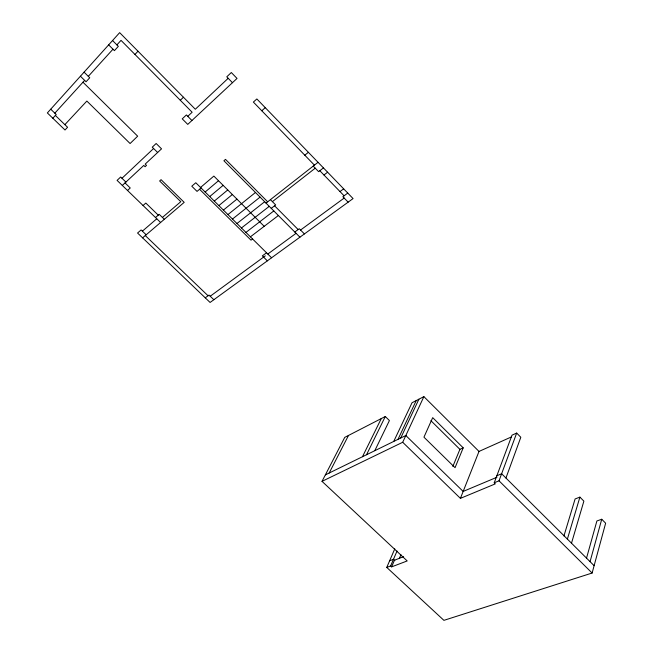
<?xml version="1.0" encoding="UTF-8"?>
<svg xmlns="http://www.w3.org/2000/svg" width="653" height="653" viewBox="0 0 653 653"><rect width="100%" height="100%" fill="white"/><g stroke="black" fill="none" stroke-linecap="round" stroke-linejoin="round"><path stroke-width="0.98" d="M394.779 548.855L386.756 567.424L443.909 620.35L592.116 573.032L605.641 523.2L601.74 519.241L596.891 520.972L586.435 558.462M590.059 561.637L601.74 519.241M571.497 543.19L583.872 501.137L579.905 497.121L575.105 498.949L563.931 535.958M567.384 539.1L579.905 497.121M505.944 478.029L520.816 437.265L516.678 433.07L512.001 435.167L494.223 482.804L495.309 483.873L460.414 498.37L402.697 442.269L322.019 481.359L407.194 560.943L391.612 566.869L390.625 565.947L386.756 567.424M494.223 482.804L499.023 480.804L516.678 433.07M460.414 498.37L479.008 451.427L511.193 437.028M463.206 447.844L455.051 467.679L423.944 437.175L432.702 417.651L463.206 447.844L459.908 449.346L452.839 466.454M399.383 558.348L400.95 554.666M390.625 565.947L397.04 551.018M391.612 566.869L394.469 560.201L403.611 556.683M402.697 442.269L423.879 396.632L479.008 451.427M400.73 437.992L418.891 399.203M398.02 439.322L416.23 400.567M393.735 441.436L412.019 402.762L423.879 396.632M374.814 450.643L389.417 420.548L385.286 416.516L344.743 437.379L322.019 481.359M366.529 454.741L385.286 416.516M362.464 456.733L381.279 418.581M329.177 473.017L348.498 435.453M54.828 113.165L84.645 80.376M88.31 76.344L112.977 49.212M116.903 44.894L121.025 40.364L192.137 112.234L187.86 116.258M52.828 118.226L56.215 114.512L50.746 109.206M64.867 124.641L86.857 101.06L130.094 143.529L137.661 136.175L82.972 82.213M134.967 54.452L137.995 51.22M180.31 100.268L183.444 97.24M121.989 178.269L153.61 148.5M228.191 78.295L195.312 109.247L119.654 32.65L47.359 112.936L65.006 130.004L67.577 127.27L55.366 115.442M122.315 185.444L143.774 165.421L145.097 166.727L146.517 165.405L145.186 164.107L161.544 148.843L156.149 143.497L152.263 147.17L157.642 152.484M127.523 190.48L130.241 187.982L125.017 182.922M143.064 205.515L145.815 203.067L158.271 215.139M261.78 110.757L265.273 107.68M155.496 217.539L159.201 214.339L164.327 219.31M142.387 231.162L156.777 218.771M162.409 217.449L180.791 201.687L159.634 180.963L161.071 179.673L184.195 202.348L142.599 237.839M200.553 187.46L213.858 176.09L264.204 226.322M201.059 187.966L197.035 191.394L191.786 186.203L195.794 182.75L271.583 257.78M205.148 192.015L218.502 180.726M209.735 196.553L223.13 185.346M214.306 201.075L227.75 189.95M218.869 205.589L232.346 194.537M223.408 210.086L236.941 199.116M227.946 214.576L255.47 192.488M304.796 155.202L308.396 152.32M232.468 219.057L260.074 197.116M236.974 223.514L264.669 201.736M266.024 203.099L318.044 162.311M272.399 201.638L315.252 168.18M241.471 227.962L269.248 206.34M271.256 208.356L275.672 204.936L270.424 199.647M323.455 167.911L318.615 171.657L313.228 166.091M245.952 232.403L273.811 210.935M323.97 175.004L327.61 172.212M250.417 236.827L278.366 215.514M252.589 238.974L251.021 240.165L199.549 189.256M339.993 191.566L343.666 188.839M205.254 297.825L209.009 295.066L213.849 299.719M266.538 252.784L262.326 255.878L267.355 260.849M294.789 232.027L299.27 228.73L304.42 233.921M347.771 193.084L342.866 196.692L348.147 202.152M210.217 296.233L265.338 255.837M267.803 254.033L296.07 233.317M300.56 230.027L344.188 198.055M325.374 474.878L405.823 435.518M496.851 475.759L501.635 473.743L594.116 565.669M496.99 477.221L463.157 491.431L405.815 435.51M389.629 560.772L393.49 559.286L394.804 560.503M146.174 234.794L141.121 229.946L137.563 233.023L210.086 302.453L353.069 198.577L256.858 98.962L253.372 102.072L314.428 165.152M145.276 235.562L208.062 295.76M160.605 222.477L117.083 180.383L120.674 176.996L125.915 182.081M84.098 72.173L89.739 77.756L86.065 81.78L80.441 76.23M430.907 420.687L459.908 449.346M499.023 480.804L592.116 573.032M267.673 201.81L225.505 159.373L223.906 160.752L299.923 237.186M108.651 44.869L114.414 50.656L118.34 46.355L112.545 40.51M191.917 120.511L186.391 114.944L182.244 118.862L187.754 124.397L237.031 78.433L231.317 72.524L226.771 76.825L232.46 82.702M274.562 205.793L298.152 229.554M319.823 170.727L344.082 195.794"/></g></svg>
